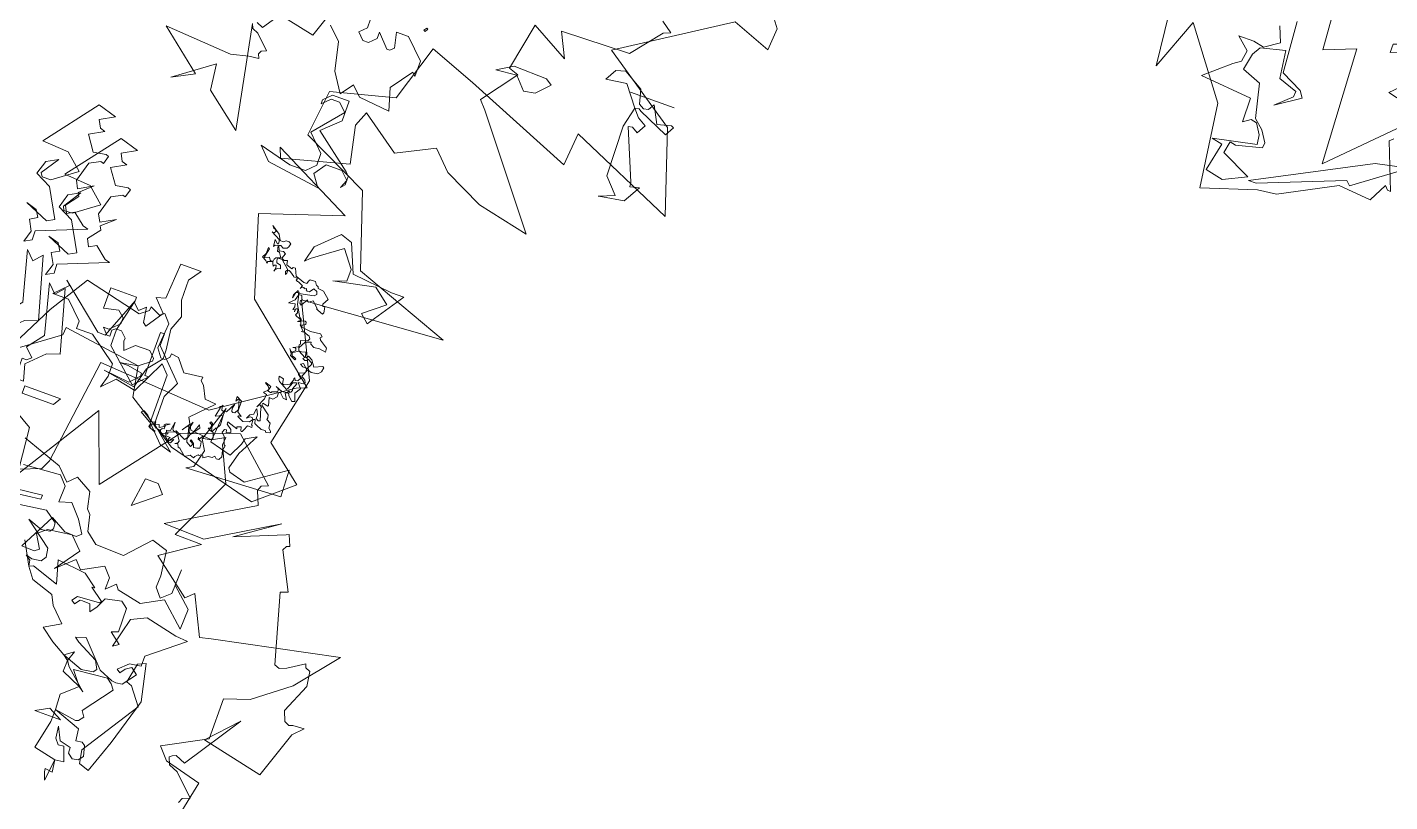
# Model space of a CAD drawing. Header units: metres. Extents: x -71 to 881, y -503 to 661.
# Drawn here: x 164.68 to 171.19, y 495.26 to 498.96 of the extents above; entities that cross this region are included whole.
import ezdxf

# ---------------------------------------------------------------- set-up
doc = ezdxf.new("R2010")
doc.units = ezdxf.units.M
doc.layers.add('ARBRE', color=100, linetype='Continuous', lineweight=13, true_color=0x00ff3f)

# ---------------------------------------------------------------- blocks, each defined once
blk = doc.blocks.new('WMF2', base_point=(0, 0.01))
at = {"color": 251, "lineweight": 0, "true_color": 0x636466}
for points in [[(81.23, -212.64), (86.45, -202.37)], [(135.29, -33.25), (133.39, -15.7), (130.63, -23.1), (123.64, -13.73), (121.99, -1.9), (114.39, -4.34), (111.72, -4.67), (103.98, -8.76), (99.27, -8.35), (97.95, -10.89), (97.46, -10.41), (97.02, -10.37), (99.54, -16.88), (99.06, -17.38)], [(89.51, -31.56), (81.64, -37.29), (81.55, -38.39), (70.38, -36.78), (69.61, -32.48), (62.22, -27.79), (49.27, -24.43), (44.16, -28.75), (49.49, -33.04), (47.38, -42.86), (52.22, -53.02), (31.88, -54.47), (45.91, -59.56), (49.4, -70.11), (59.14, -74.81), (58.34, -81.44), (49.36, -83.76), (46.84, -91.88), (40.14, -89.34), (24.4, -82.93), (24.01, -87.6), (8.81, -80.93), (12.69, -92.64), (23.58, -100.08), (8.83, -109.56), (3.27, -107.44), (3.01, -110.61), (3.9, -111.79)], [(41.63, -148.52), (39.67, -158.01), (44.92, -159.4), (46.44, -161.06), (40.43, -164.26), (40.42, -170.12), (36.91, -171.27), (31.95, -175.08), (27.13, -180.99), (44.83, -177.37), (46.41, -176.96), (49.12, -182.48), (50.2, -181.46), (55.69, -185.68), (50.55, -189.17), (54.41, -189.22), (50.23, -198.2), (52.48, -203.12), (52.39, -204.21), (54.12, -203.26), (57.28, -203.53), (58.15, -205.15), (55.25, -208.11), (56.89, -208.24), (57.74, -209.97), (58.25, -210.45), (58.2, -211), (60.88, -210.67), (62.28, -212.43), (63.37, -212.54), (63.42, -211.98), (64, -211.48), (64.56, -211.53), (65.45, -212.71), (65.14, -216.33), (66.13, -217.51), (66.73, -217.02), (68.24, -217.69), (68.28, -217.15), (69.45, -216.26), (77.76, -218.17), (81.23, -212.64), (81.23, -212.64)], [(100.3, -13.3), (97.37, -13.9), (96.16, -13.9), (102.61, -9.16), (103.21, -9.75), (114.9, -5.14), (116, -5.14), (100.3, -13.3), (100.3, -13.3)], [(122.03, -4.59), (121.2, -8.62), (122.72, -8.94), (116.58, -10.22), (116.74, -11.56), (117.68, -13), (118.53, -13.17), (119.53, -12.5), (119.62, -15.95), (127.05, -16.59), (123.52, -19.64), (122.5, -20.31), (122.25, -21.93), (124.05, -23.52), (121.84, -23.52), (120.32, -23.2), (118.31, -24.55), (119.17, -26.74)], [(117.14, -28.09), (116.53, -20.76), (113.49, -19.25), (112.89, -18.34), (116.25, -16.14), (114.07, -18.14), (114, -18.92), (116.7, -19.9), (117.23, -23.8), (120.73, -22.94), (121.42, -21.76), (121.9, -19.39), (119.14, -18.3), (118.02, -13.51), (116.67, -12.35), (115.65, -10.82), (115.72, -10.05), (119.34, -9.11), (120.19, -9.29), (120.53, -7.61), (116.29, -5.59), (119.5, -4.04), (122.03, -4.59), (122.03, -4.59)], [(113.77, -42.55), (112.45, -25.61), (108.09, -27.35), (107.21, -10.78), (98.49, -19.49)], [(96.74, -32.59), (81.64, -23.67), (81.04, -17.76), (78.09, -18.94), (77.45, -20.28), (75.41, -35.48), (59.11, -34.32), (48.77, -41.31), (47.36, -41.88), (58.37, -50.92), (61.87, -62.25), (50.47, -66), (62.16, -71.92), (61.59, -70.48), (52.23, -72.98), (53.36, -78.3), (52.54, -80.39), (46.99, -76.49), (41.75, -79.1), (39.13, -76.49), (33.51, -73.76), (26.05, -72.12), (37.25, -86.3), (38.33, -87.51), (34.61, -92.45), (35.99, -92.94), (34.69, -99.75), (29.28, -96.73), (30.97, -100.19), (21.09, -100.49), (17.67, -104.7), (16.66, -105.12), (18.28, -106.23)], [(41.43, -154.51), (41.13, -155.22), (40.11, -155.63), (43.05, -158.46), (44.35, -159.02), (44.76, -160.04), (44.45, -160.3), (43.92, -160.51), (42.49, -159.91), (37.1, -168.03), (40.97, -163.9), (32.15, -161.95), (29.82, -168.64), (28.52, -170), (30.14, -169.93), (30.65, -169.72), (31.37, -170.03), (31.94, -171.46), (30.17, -175.61), (30.45, -177.74), (31.15, -178.04), (31.35, -178.56), (33.6, -177.07), (34.61, -176.66), (35.32, -176.96), (38.04, -186.65), (37.02, -187.05), (39.7, -192.27), (39.35, -192.88), (38.94, -193.04), (39.56, -194.57), (39.97, -194.4), (46.81, -191.62), (41.05, -195.63), (50.47, -189.97), (56.38, -190.15), (44.99, -196.88), (45.76, -198.84), (45.47, -199.54), (44.55, -199.92), (50.64, -205.39), (58.51, -202.62), (66.66, -192.17), (70.16, -201.76), (80.62, -185.19)], [(95.41, -24.9), (93.1, -25.5), (93.1, -24.4), (91.88, -23.19), (94.81, -24.4), (99.43, -22.59), (101.87, -23.19), (98.33, -26.72), (98.94, -27.82), (100.65, -29.64), (103.57, -28.43), (103.57, -29.64), (101.87, -30.26), (100.05, -29.64), (95.41, -24.9), (95.41, -24.9)], [(57.77, -28.84), (58.63, -30.3), (56.93, -35.37), (57.37, -30.33), (54.22, -29.5), (53.25, -31.47), (53.04, -32.3), (51.55, -33.16), (53.17, -30.11), (53.78, -27.79), (53.47, -27.25), (51.12, -26.63), (45.81, -30.31), (45.66, -26.44), (59.37, -25.77), (58.42, -26.33), (57.77, -28.84), (57.77, -28.84)], [(57.77, -59.77), (57.34, -59.74), (56.99, -59.99), (56.55, -59.99), (56.22, -59.81), (56.35, -59.33), (56.48, -59.08), (57.01, -58.91), (57.45, -59.12), (57.71, -59.07), (57.42, -58.35), (56.8, -58.47), (56.47, -58.28), (56.73, -57.56), (56.31, -57.33), (55.87, -57.53), (55.75, -56.92), (54.93, -56.6), (54.8, -56.85), (54.47, -56.9), (54, -55.88), (52.71, -55.43), (52.29, -55.4), (52.19, -55.8), (52.04, -56.06), (51.25, -56.07), (50.96, -55.61), (50.83, -55.62), (50.67, -55.53), (50.58, -55.28), (49.76, -55.18), (48.77, -54.33), (49.22, -53.47), (49.17, -53.21), (48.84, -53.17), (48.7, -52.42), (48.83, -52.17), (49.57, -52.45), (49.82, -52.58), (49.78, -52.67), (50.67, -53.46), (51.2, -53.08), (51.37, -53.18), (51.41, -53.31), (52.03, -52.33), (52.28, -52.54), (52.29, -52.9), (52.25, -52.99), (52.13, -53.02), (52.29, -53.33), (52.38, -53.6), (52.8, -53.6), (52.54, -52.26), (51.6, -50.66), (51.34, -50.52), (51.27, -50.28), (50.74, -50.44), (50.57, -50.33), (50.48, -50.06), (50.84, -49.82), (50.98, -49.78), (50.89, -49.52), (49.55, -49.37), (48.16, -49.5), (47.78, -49.18), (48, -48.98), (47.85, -48.67), (46.68, -47.94), (46.65, -47.37), (47.56, -47.53), (48.39, -47.43), (48.9, -47.71), (48.98, -47.97), (49.76, -47.72), (50.3, -46.68), (50.19, -46.3), (49.75, -46.27), (49.22, -46.45), (49.02, -45.79), (48.86, -45.72), (48.68, -46.06), (48.07, -45.73), (47.44, -44.86), (46.32, -45.35), (46.14, -45.25), (46.23, -44.64), (46.6, -44.17), (47.56, -44.03), (48.1, -44.22), (48.58, -43.15), (48.01, -42.73), (47.85, -42.43), (48.07, -42.2), (48.76, -42.13), (48.17, -41.4), (48.71, -40.58), (48.32, -39.48), (48.7, -39.37), (49.37, -39.95), (49.47, -40.2), (49.63, -40.29), (49.94, -40.13), (49.49, -39.35), (50.01, -39.4), (50.51, -39.88), (50.54, -40.02), (50.86, -39.85), (50.83, -39.28), (51.31, -38.78), (51.84, -38.83), (51.55, -37.7), (51.59, -37.62), (52.39, -37.81), (52.44, -37.5), (51.18, -36.52), (51.08, -36.13), (51.12, -35.83), (50.51, -35.51), (50.45, -34.8), (50.07, -34.49), (50.03, -34.34), (50.2, -34.23), (50.61, -34.11), (50.82, -34.33), (51.37, -34.3), (52.2, -34.62), (52.47, -34.77), (52.63, -35.28), (52.87, -35.21), (52.86, -34.42), (52.76, -34.37), (52.7, -34.11), (53.34, -34.14), (53.62, -33.41), (53.77, -33.15), (53.9, -33.1), (53.97, -33.15), (54.13, -33.69), (54.66, -33.51), (54.57, -33.25), (56.09, -33.72), (56.03, -33.37), (55.31, -32.87), (55.2, -32.49), (55.39, -32.36), (55.77, -32.24), (55.88, -32.62), (56.15, -32.56), (56.36, -32.12), (55.85, -31.63), (55.46, -30.55), (55.3, -30.46), (55.43, -29.76), (55.24, -28.88), (55.5, -28.39), (55.87, -28.34), (56.16, -28.62), (56.42, -28.33), (56.99, -28.28), (57.65, -27.88), (57.72, -28.12), (58.03, -28.17), (58.25, -27.98), (58.41, -28.05), (58.73, -27.66), (58.86, -27.41), (59.43, -27.6), (60.1, -27.17), (61.07, -28.04), (61.37, -28.09), (61.58, -28.52), (61.97, -28.4), (61.62, -28.65), (61.49, -28.9), (62.03, -29.74), (62.37, -29.92), (63.43, -29.61), (63.34, -29.34), (63.61, -29.26), (63.52, -29), (62.86, -28.99), (63.01, -28.72), (62.94, -28.47), (62.26, -28.88), (62.57, -28.28), (62.89, -28.34), (63.48, -28.85), (64.34, -29.1), (64.6, -29.45), (65.11, -29.53), (65.65, -29.92), (65.93, -29.83), (66.02, -29.66), (65.89, -29.26), (65.11, -29.09), (65.26, -29.04), (66.15, -29.41), (66.02, -29.89), (67.84, -30.97), (67.51, -31.22), (66.81, -30.85), (66.26, -30.24), (65.89, -30.14), (65.56, -30.31), (65.43, -30.34), (65.4, -29.99), (64.88, -30.15), (64.76, -29.76), (64.15, -30.11), (64.22, -30.34), (64, -30.58), (63.48, -30.72), (64.02, -30.36), (64.06, -29.83), (64.32, -29.76), (64.47, -29.5), (64.37, -29.25), (64.12, -29.12), (63.68, -29.31), (63.59, -29.47), (63.68, -29.74), (63.15, -29.91), (62.91, -31.2), (62.89, -30.2), (62.83, -30.07), (62.59, -29.93), (62.37, -30.14), (60.91, -29.37), (60.7, -29.58), (60.56, -29.85), (60.92, -31.25), (60.95, -31.35), (61.49, -30.77), (61.62, -30.52), (60.95, -31.58), (60.73, -31.77), (60.58, -32.05), (60.79, -31.06), (60.63, -30.55), (60.45, -30.45), (60.1, -30.71), (59.75, -31.73), (59.62, -31.98), (59.42, -31.56), (60.41, -30.31), (60.57, -29.63), (60.56, -29.41), (60.48, -29.15), (59.78, -28.78), (59.61, -29.12), (59.81, -29.35), (60.09, -29.48), (59.99, -29.66), (59.52, -29.31), (59.36, -28.78), (58.88, -28.85), (58.48, -28.96), (58.53, -29.53), (58.63, -29.93), (59.11, -30.07), (59.2, -30.34), (58.98, -30.11), (58.66, -30.69), (58.5, -30.4), (57.42, -30.59), (57.23, -30.94), (57.5, -31.63), (57.97, -31.77), (58.34, -31.96), (58.03, -32.11), (58.06, -32.48), (58.09, -32.59), (58.37, -32.72), (58.26, -32.91), (58, -32.77), (57.77, -31.77), (57.68, -31.73), (57.33, -32.4), (57.28, -32.27), (56.9, -32.97), (56.98, -34.3), (57.97, -33.85), (57.74, -35.15), (57.85, -35.31), (57.61, -35.42), (57.47, -35.67), (57.52, -35.37), (57.39, -34.96), (57.14, -34.83), (56.74, -34.96), (56.01, -36.34), (56.16, -35.64), (56.04, -35.25), (55.87, -35.15), (55.61, -35.22), (55.28, -35.83), (55.72, -37.28), (56, -36.77), (56.07, -37.45), (55.3, -37.06), (55.27, -35.48), (54.61, -35.03), (54.96, -35), (55.02, -34.9), (54.16, -34.45), (53.24, -34.74), (53.05, -35.07), (52.92, -35.12), (53.11, -35.44), (53.43, -35.41), (53.84, -35.06), (53.53, -35.66), (53.04, -35.95), (52.98, -36.7), (52.93, -36.78), (52.55, -36.04), (52.54, -35.47), (52.19, -35.28), (51.91, -35.35), (52.44, -37.08), (52.39, -37.16), (52.45, -37.28), (52.71, -37.43), (52.87, -37.29), (53.01, -37.03), (52.38, -38.45), (52.36, -39.1), (52.67, -39.15), (52.85, -39.25), (52.39, -39.66), (52.26, -39.92), (52.49, -40.27), (53.02, -40.55), (52.98, -40.64), (52.41, -40.45), (52.16, -40.32), (52.31, -39.62), (51.9, -39.53), (51.76, -39.57), (51.81, -39.69), (51.02, -39.94), (51.02, -40.16), (51.11, -40.42), (51.46, -40.59), (50.47, -40.19), (49.85, -40.29), (49.72, -40.33), (49.57, -40.61), (49.49, -40.55), (49.46, -40.43), (49.28, -40.54), (49.15, -40.81), (49.22, -41.05), (48.9, -41.88), (48.95, -42.01), (49.46, -41.85), (49.82, -40.94), (49.95, -40.7), (51.24, -41.37), (51.43, -41.67), (51.53, -42.07), (50.86, -41.92), (50.77, -41.24), (50.48, -41.18), (49.74, -41.56), (49.46, -42.27), (49.5, -42.42), (49.41, -42.59), (49.24, -42.27), (48.89, -42.32), (48.63, -42.83), (49.09, -43.19), (49.12, -43.32), (49.21, -43.37), (48.38, -43.7), (48.25, -43.95), (48.36, -44.36), (48.89, -44.41), (49.31, -44.64), (48.96, -44.87), (48.46, -44.41), (48.27, -44.32), (47.88, -45.08), (47.97, -45.33), (48.55, -45.65), (48.68, -45.4), (48.96, -45.31), (49.3, -45.49), (49.06, -45.7), (50.1, -46.26), (50.9, -45.79), (50.93, -45.72), (50.82, -45.31), (50.42, -45.22), (50.17, -45.09), (50.28, -44.9), (51.03, -45.31), (51.03, -45.54), (51.44, -46.19), (51.18, -45.85), (51.02, -45.76), (50.63, -46.1), (50.58, -46.17), (50.67, -46.44), (50.83, -46.52), (51.09, -46.45), (50.35, -46.83), (50.42, -47.09), (50.26, -47.21), (50.42, -47.72), (49.49, -48.01), (49.31, -48.35), (49.49, -48.67), (50.03, -48.84), (50.3, -48.99), (50.77, -48.92), (50.44, -48.95), (51.22, -49.71), (51.11, -49.74), (51.31, -50.19), (51.71, -50.04), (51.65, -50.13), (51.4, -50.23), (51.47, -50.48), (52.03, -50.67), (52.29, -50.82), (52.12, -51.17), (52.29, -51.69), (52.54, -51.59), (52.57, -51.17), (52.63, -51.43), (52.9, -51.36), (52.76, -51.82), (52.87, -52.23), (53.49, -52.1), (53.75, -52.03), (53.04, -52.74), (52.85, -53.52), (52.92, -53.78), (53.01, -53.82), (53.28, -53.74), (53.5, -52.87), (53.5, -53.31), (53.09, -54.09), (52.87, -53.87), (52.85, -53.74), (50.74, -54.16), (50.47, -54.45), (50.6, -54.86), (51.14, -55.04), (51.55, -54.48), (51.91, -54.45), (52.09, -54.54), (52.03, -54.61), (52.09, -54.76), (52.39, -54.6), (52.42, -54.73), (52.51, -54.77), (52.77, -54.69), (52.92, -54.44), (52.77, -54.92), (53.44, -55.27), (53.59, -55.23), (53.84, -55.36), (53.75, -55.52), (53.79, -55.66), (54.35, -55.63), (54.31, -55.72), (54.95, -56.16), (55.21, -56.29), (55.34, -56.28), (55.36, -55.82), (55.49, -55.58), (55.61, -55.96), (55.42, -56.31), (56.6, -57.37), (57.04, -57.37), (57.3, -57.31), (57.27, -56.95), (57.18, -56.7), (56.58, -56.58), (56.42, -56.07), (56.77, -56.03), (57.04, -55.74), (57.17, -55.49), (57.04, -55.96), (57.15, -56.34), (57.42, -56.28), (57.5, -56.1), (57.66, -56.41), (57.75, -56.66), (58.41, -56.45), (58.45, -56.16), (58.7, -56.5), (59.31, -56.82), (58.99, -57.43), (58.98, -58.29), (58.79, -58.19), (59.04, -56.9), (58.99, -56.77), (58.39, -57.11), (58.15, -56.74), (57.97, -56.66), (57.71, -56.74), (57.66, -57.05), (57.53, -57.31), (56.88, -57.52), (57.28, -58.16), (57.46, -58.26), (57.59, -58.22), (57.82, -59.01), (58.22, -58.91), (58.37, -58.64), (58.47, -59.68), (57.96, -59.2), (57.81, -59.24), (57.85, -59.58), (57.93, -59.84), (59.21, -60.53), (58.92, -60.47), (58.77, -60.73), (58.88, -60.98), (59.17, -61.05), (59.42, -61.39), (58.22, -60.54), (57.77, -59.77), (57.77, -59.77)], [(85.82, -32.33), (85.2, -32.33), (84.59, -32.83), (85.82, -34.04), (83.99, -36.36), (85.82, -43.43), (84.59, -42.2), (83.5, -43.43), (81.06, -34.64), (82.88, -34.04), (85.2, -31.73), (84.59, -29.42), (85.82, -29.42), (85.82, -32.33), (85.82, -32.33)], [(70.82, -34.21), (69.59, -35.56), (69.59, -35.99), (71.7, -36.34), (72.94, -36.34), (70.38, -36.78), (68.72, -38.1), (68.72, -38.45), (69.59, -39.32), (71.7, -39.32), (72.94, -38.1), (73.38, -39.32), (73.38, -39.76), (74.16, -40.55), (75.04, -40.55), (75.48, -40.2), (75.48, -39.32), (75.92, -39.32), (76.72, -40.2), (75.92, -40.2), (74.6, -41.44), (74.6, -42.32), (75.48, -43.11), (77.6, -42.67), (77.6, -45.66), (73.81, -45.66), (73.81, -44.79), (72.94, -44), (72.05, -44.79), (71.7, -42.67), (71.26, -42.32), (69.59, -44.79), (71.26, -46.54), (69.94, -46.89), (69.59, -52), (66.59, -52), (67.83, -50.32), (67.83, -47.34), (67.04, -45.22), (67.83, -43.11), (67.48, -40.2), (67.48, -38.89), (69.16, -36.78), (69.94, -33.86), (74.6, -34.65), (70.82, -34.21), (70.82, -34.21)], [(90.23, -35.66), (89.63, -35.66), (89.02, -36.14), (90.23, -37.37), (88.4, -39.67), (90.23, -46.74), (89.02, -45.52), (87.92, -46.74), (85.48, -37.97), (87.31, -37.37), (89.63, -35.05), (89.02, -32.72), (90.23, -32.72), (90.23, -35.66), (90.23, -35.66)], [(82.59, -63.67), (82.02, -62.61), (81.29, -62.4), (83.29, -61.31), (81.8, -59.17), (80.03, -59.45), (79.63, -59.31), (79.98, -58.16), (80.39, -58.29), (81.86, -57.49), (82.69, -54.71), (82.12, -53.66), (80.09, -54.82), (81.89, -53.24), (81.61, -52.7), (82.93, -50.96), (82.44, -49.93), (81.38, -50.49), (79.67, -49.09), (78.94, -48.87), (85.72, -46.19), (85.64, -44.92), (86.71, -44.35), (86.21, -45.98), (87.01, -47.47), (85.95, -48.04), (86.55, -49.02), (88.1, -49.47), (84.71, -48.03), (83.64, -48.6), (85.9, -52.66), (88.14, -53.77), (87.55, -55.72), (85.96, -56.58), (87.61, -54.06), (87.34, -53.53), (86.07, -53.59), (82.77, -55.98), (85.1, -58.01), (88.93, -58.28), (83.26, -65.56), (80.58, -64.76), (82.59, -63.67), (82.59, -63.67)], [(87.01, -67), (86.45, -65.93), (85.72, -65.71), (87.73, -64.61), (86.24, -62.48), (84.47, -62.76), (84.07, -62.63), (84.4, -61.49), (84.81, -61.62), (86.3, -60.82), (87.13, -58.03), (86.56, -56.98), (84.52, -58.13), (86.33, -56.54), (86.04, -56.01), (87.37, -54.28), (86.87, -53.24), (85.82, -53.82), (84.11, -52.42), (83.35, -52.19), (90.12, -49.5), (90.07, -48.23), (91.12, -47.66), (90.64, -49.3), (91.42, -50.77), (90.37, -51.37), (90.96, -52.33), (92.52, -52.8), (89.13, -51.34), (88.07, -51.91), (90.31, -55.97), (92.58, -57.08), (91.99, -59.05), (90.39, -59.91), (92.05, -57.37), (91.75, -56.85), (90.49, -56.9), (87.19, -59.31), (89.51, -61.33), (93.35, -61.59), (87.7, -68.89), (85.01, -68.09), (87.01, -67), (87.01, -67)], [(40.86, -56.38), (43.16, -58.19), (49.01, -56.98), (47.19, -57.59), (47.19, -59.3), (49.01, -61.74), (53.04, -58.82), (53.65, -58.19), (53.04, -60.53), (50.1, -63.43), (48.41, -62.83), (46.7, -58.82), (40.86, -58.19), (39.03, -58.19), (42.55, -52.98), (43.78, -54.06), (40.86, -56.38), (40.86, -56.38)], [(64.7, -71.27), (60.09, -70.06), (57.77, -70.06), (56.55, -71.27), (56.55, -72.98), (58.86, -75.3), (55.34, -79.44), (56.55, -80.53), (57.77, -80.53), (58.86, -79.44), (58.86, -80.05), (57.77, -81.14), (55.34, -81.14), (55.34, -78.22), (57.77, -75.92), (52.42, -71.77), (51.91, -71.27), (51.91, -70.06), (52.42, -69.46), (51.91, -70.67), (53.02, -71.77), (55.34, -71.77), (56.55, -70.06), (55.34, -68.37), (63.01, -69.46), (64.7, -71.27), (64.7, -71.27)], [(68.73, -71.99), (73.89, -76.06), (74.34, -79.76), (79.68, -75.87), (76.6, -77.49), (82.66, -82.33), (73, -81.67), (70.51, -82.25), (69.1, -82.43), (69.35, -83.04), (69.14, -83.51), (68.47, -83.79), (70.41, -85.67), (71.27, -86.04), (71.55, -86.71)], [(71, -87.03), (70.05, -86.62), (66.45, -92.02)], [(69.04, -89.28), (63.17, -87.99), (61.62, -92.45)], [(71.55, -86.71), (68.73, -71.99), (68.73, -71.99)], [(18.5, -90.74), (17.84, -93.61), (20.02, -96.45), (22.98, -96.02), (22.05, -97.63), (20.72, -98), (17.93, -96.37), (17.41, -94.37), (16.65, -93.94), (15.97, -94.11), (15.49, -94.96), (14.21, -92.52), (12.21, -93.06), (11.86, -92.86), (12.6, -91.6), (16.89, -93.51), (17.23, -93.72), (17.84, -93.61), (16.91, -92.52), (15.64, -91.79), (16.37, -90.52), (17.22, -91.02), (17.83, -90.91), (14.87, -83.79), (14.78, -83.17), (13.49, -83.45), (14.87, -81.07), (17.86, -80.56), (18.47, -80.47), (16.28, -81.33), (18.28, -83.52), (18.5, -90.74), (18.5, -90.74)], [(55.55, -83.45), (56.85, -81.67), (58.61, -84.37), (59.53, -88.36), (61.31, -90.12)], [(56.39, -92.81), (56.39, -91.51), (57.31, -90.59), (56.39, -89.66), (55.55, -89.66), (54.63, -90.59), (54.63, -91.51), (52.87, -89.66), (52.41, -89.66), (51.93, -90.12), (52.41, -92.34), (50.63, -92.34), (47.94, -89.66), (47.94, -87.42), (48.41, -87.89), (50.63, -84.84), (49.71, -81.67), (54.16, -82.15), (55.55, -83.45), (55.55, -83.45)], [(30.71, -93.26), (29.79, -92.67), (31.51, -90.88), (33.12, -90.61), (34.74, -92.37), (37.69, -92.07), (35.5, -93.43), (30.71, -93.26), (30.71, -93.26)], [(48.48, -94.16), (48.71, -93.73), (48.96, -93.86), (48.64, -94.24), (48.48, -94.16), (48.48, -94.16)], [(12.72, -95.5), (19.16, -95.5), (12.72, -95.5), (12.72, -95.5)], [(59.93, -151.15), (60.32, -152.23), (60.38, -152.67), (59.29, -152.55), (59.49, -154.26), (58.26, -154.43), (58.99, -156.48), (59.78, -156.36), (60.39, -157.12), (60.6, -158.84), (59.69, -157), (58.12, -156.61), (58.04, -155.76), (57.3, -155.21), (56.47, -155.37), (55.94, -156.07), (56.34, -157.53), (56.79, -157.86), (57.66, -157.75), (57.9, -159.41), (61.78, -160.83), (58.66, -160.38), (58.28, -160.48), (57.75, -161.18), (58.26, -161.95), (55.2, -166.06), (55.75, -166.8), (56.5, -167.36), (60.96, -166.95), (61.31, -166.89), (59.77, -164.96), (59.07, -164.44), (62, -167.02), (62.51, -167.79), (63.26, -168.35), (60.34, -167.25), (58.66, -167.5), (58.28, -168), (58.89, -169.15), (61.9, -170.7), (62.6, -171.21), (61.18, -171.65), (57.84, -168.06), (55.81, -167.24), (55.17, -167.15), (54.29, -167.27), (52.87, -169.18), (53.82, -169.88), (54.6, -169.37), (55.15, -168.63), (55.66, -169.01), (54.32, -170.26), (52.66, -170.5), (52.66, -171.97), (47.81, -175.9), (49.56, -176.04), (54.15, -177.07), (56.26, -176.06), (57.34, -171.75), (56.54, -172.31), (58.19, -173.55), (57.21, -173.91), (57.26, -177.31), (58.26, -178.06), (60.53, -177.56), (61.17, -176.18), (61.91, -175.17), (62.25, -176.19), (63.37, -176.26), (63.72, -176.21), (64.28, -175.46), (64.78, -175.83), (64.22, -176.58), (61.08, -176.8), (60.89, -177.07), (62.8, -178.48), (62.37, -178.54), (64.31, -180), (68.46, -180.44), (67.52, -177.18), (71.39, -178.5), (71.97, -178.23), (72.13, -179.07), (72.84, -179.59), (71.95, -179.32), (70.65, -179.51), (70.12, -180.21), (70.34, -181.46), (74.19, -184.37), (72.12, -183.59), (70.89, -183.77), (70.51, -184.27), (70.59, -185.1), (72.3, -186.38), (76.95, -185.71)], [(73.74, -181.48), (71.97, -178.23), (70.82, -176.69), (67.68, -175.65), (66.98, -174.25), (64.97, -172.31), (67.26, -170.98), (65.32, -169.52), (63.26, -168.35), (62.04, -169.25), (62.51, -167.79), (62.6, -166.17), (59.77, -164.96), (61.9, -163.05), (61.78, -160.83), (61.83, -159.09), (62.73, -154.97), (59.49, -154.26), (59.93, -151.15), (59.93, -151.15)], [(56.45, -156.83), (51.18, -165.09), (52.99, -167.49), (53.79, -167.78), (53.24, -170.6), (52.14, -171.11), (51.01, -165.85), (52.98, -159.15), (54.67, -154.45), (56.12, -154.97), (56.45, -156.83), (56.45, -156.83)], [(62.6, -160.74), (60.66, -159.76), (64.44, -159.76), (62.6, -160.74), (62.6, -160.74)], [(52.76, -180.21), (55.75, -178.63), (59.24, -179.37), (59.71, -180), (60.98, -178.83), (60.92, -180.53), (62.07, -181.8), (65.07, -180.21), (66.12, -181.35), (68.53, -179.14), (66.06, -182.57), (67.81, -184.35), (71.26, -183.89), (72.51, -182.83), (71.38, -180.95), (72, -180.48), (73.83, -180.56), (71.19, -185.7), (68.92, -184.4), (67.21, -184.32), (66.57, -184.91), (67.73, -186.66), (69.36, -188.54), (71.08, -188), (71, -190.33), (72.16, -191.6), (77.42, -191.2)], [(77.57, -187.67), (73.52, -188.11), (73.54, -187.51), (77.6, -187.05)], [(78.5, -194.76), (72.73, -192.72), (70.97, -190.94), (69.83, -192.11), (67.56, -190.81), (67.04, -188.46), (66.45, -187.83), (65.94, -185.49), (64.29, -184.21), (60.16, -184.05), (57.09, -187.45), (54.82, -186.75), (54.35, -183.2), (54.41, -181.49), (53.37, -180.24), (52.1, -181.39), (51.95, -184.94), (52.04, -182.63), (49.22, -180.06), (49.34, -177.15), (52.76, -180.21), (52.76, -180.21)], [(59.05, -195.06), (57.96, -193.84), (61.5, -190.92), (60.89, -195.06), (59.05, -195.06), (59.05, -195.06)], [(62.92, -202.64), (62.92, -209.57), (64.13, -210.8), (66.44, -206.05), (69.38, -206.67), (71.07, -204.94), (70.59, -206.67), (70.59, -208.49), (74.6, -211.4), (76.92, -211.4), (76.92, -212.49), (79.35, -214.81), (81.66, -214.81), (79.84, -216.64), (80.44, -217.25), (73.99, -211.89), (72.89, -211.89), (70.59, -217.73), (71.68, -213.12), (71.68, -210.8), (67.05, -206.67), (65.23, -208.49), (65.83, -208.49), (65.83, -214.81), (65.23, -214.81), (65.23, -213.12), (61.21, -208.97), (62.31, -206.67), (62.31, -202.64), (58.89, -199.71), (60.6, -200.21), (62.92, -202.64), (62.92, -202.64)], [(80.95, -201.5), (75.73, -201.5), (76.34, -200.42), (80.95, -200.42), (80.95, -201.5), (80.95, -201.5)]]:
    blk.add_lwpolyline(points, dxfattribs=at)

msp = doc.modelspace()

# ---------------------------------------------------------------- block references
at = {"layer": 'ARBRE', "color": 251, "lineweight": 5, "true_color": 0x636466, "xscale": 0.03451886634015593, "yscale": 0.03451886634015593, "zscale": 0.03451886634015593, "rotation": 160.1685466476646}
for p in [(174.2221, 496.7014), (167.0671, 495.3232), (164.9406, 489.7552)]:
    msp.add_blockref('WMF2', p, dxfattribs=at)

doc.saveas('drawing.dxf')
